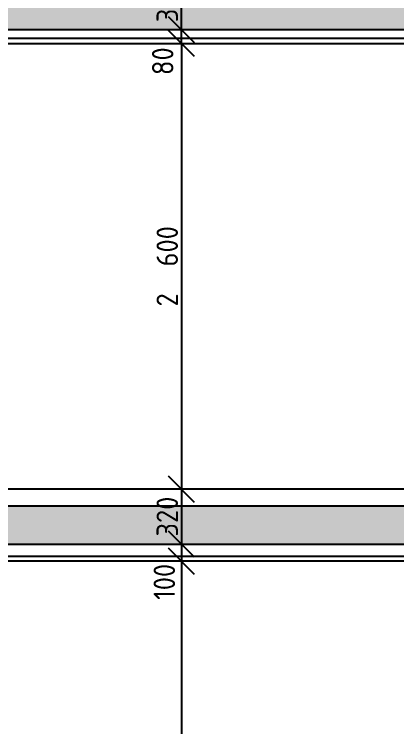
# Model space of a CAD drawing. Extents: x 3792242 to 5145247, y -1546315 to -1031918.
# Drawn here: x 3851950 to 3854187, y -1537035 to -1532874 of the extents above; entities that cross this region are included whole.
import ezdxf

# ---------------------------------------------------------------- set-up
doc = ezdxf.new("R2010")
doc.units = 0
doc.header["$MEASUREMENT"] = 0
doc.layers.get('0').update_dxf_attribs({"linetype": 'CONTINUOUS'})
doc.layers.get('Defpoints').update_dxf_attribs({"color": 61, "linetype": 'CONTINUOUS'})
for name, color, linetype in [('KÓTY', 4, 'CONTINUOUS'), ('MÚRY', 1, 'CONTINUOUS'), ('TENKÁ', 7, 'CONTINUOUS'), ('šrafy-múry', 8, 'CONTINUOUS')]:
    doc.layers.add(name, color=color, linetype=linetype)
doc.styles.add('STYLE1', font='isocp.shx')
doc.dimstyles.new('STANDARD-50', dxfattribs={"dimtxt": 125, "dimasz": 150, "dimexe": 10, "dimexo": 200, "dimgap": 20, "dimtad": 1, "dimdsep": 46, "dimlunit": 6, "dimtxsty": 'STYLE1', "dimblk1": 'OBLIQUE', "dimblk2": 'OBLIQUE', "dimsah": 1, "dimcen": 2.5, "dimse1": 1, "dimse2": 1, "dimadec": 0, "dimazin": 0, "dimtfac": 1, "dimtmove": 1, "dimatfit": 3, "dimldrblk": 'OBLIQUE', "dimfxl": 1, "dimtolj": 1, "dimtzin": 0, "dimarcsym": 0})
pattern_1 = [(45, (-94128.81, 3000), (53.0330086, 194.4543648), [250, -50, 0, -50])]

# ---------------------------------------------------------------- blocks, each defined once
blk = doc.blocks.new('_OBLIQUE')
at = {"color": 0, "linetype": 'ByBlock'}
blk.add_line((-0.5, -0.5), (0.5, 0.5), dxfattribs=at)
blk = doc.blocks.new('*D39764')
at = {"layer": 'Defpoints', "color": 0}
for p in [(3852585.7, -1533043.8), (3852585.7, -1535643.8), (3852925.2, -1535643.8)]:
    blk.add_point(p, dxfattribs=at)
at = {"layer": 'KÓTY', "color": 0, "lineweight": -2, "ltscale": 0.25}
blk.add_line((3852925.2, -1533043.8), (3852925.2, -1535643.8), dxfattribs=at)
at = {"layer": 'KÓTY', "color": 0, "linetype": 'ByBlock', "lineweight": -2, "xscale": 150, "yscale": 150, "zscale": 150}
for p, rotation in [((3852925.2, -1533043.8), 90), ((3852925.2, -1535643.8), 270)]:
    blk.add_blockref('_OBLIQUE', p, dxfattribs=dict(at, rotation=rotation))
at = {"layer": 'KÓTY', "color": 0, "insert": (3852842.7, -1534343.8), "char_height": 125, "attachment_point": 5, "rotation": 90, "style": 'STYLE1'}
blk.add_mtext('\\A1;2ﾠ600', dxfattribs=at)
blk = doc.blocks.new('*D39765')
at = {"layer": 'Defpoints', "color": 0}
for p in [(3852925.2, -1532963.8), (3852925.2, -1532963.8), (3852925.2, -1533043.8)]:
    blk.add_point(p, dxfattribs=at)
at = {"layer": 'KÓTY', "color": 0, "lineweight": -2, "ltscale": 0.25}
blk.add_line((3852925.2, -1533043.8), (3852925.2, -1532963.8), dxfattribs=at)
at = {"layer": 'KÓTY', "color": 0, "linetype": 'ByBlock', "lineweight": -2, "xscale": 150, "yscale": 150, "zscale": 150}
for p, rotation in [((3852925.2, -1532963.8), 90), ((3852925.2, -1533043.8), 270)]:
    blk.add_blockref('_OBLIQUE', p, dxfattribs=dict(at, rotation=rotation))
at = {"layer": 'KÓTY', "color": 0, "insert": (3852816.2, -1533147.5), "char_height": 125, "attachment_point": 5, "rotation": 90, "style": 'STYLE1'}
blk.add_mtext('\\A1;80', dxfattribs=at)
blk = doc.blocks.new('*D39769')
at = {"layer": 'Defpoints', "color": 0}
for p in [(3854172.2, -1535963.8), (3852925.2, -1536063.8), (3854172.2, -1536063.8)]:
    blk.add_point(p, dxfattribs=at)
at = {"layer": 'KÓTY', "color": 0, "lineweight": -2, "ltscale": 0.25}
blk.add_line((3852925.2, -1535963.8), (3852925.2, -1536063.8), dxfattribs=at)
at = {"layer": 'KÓTY', "color": 0, "linetype": 'ByBlock', "lineweight": -2, "xscale": 150, "yscale": 150, "zscale": 150}
for p, rotation in [((3852925.2, -1535963.8), 90), ((3852925.2, -1536063.8), 270)]:
    blk.add_blockref('_OBLIQUE', p, dxfattribs=dict(at, rotation=rotation))
at = {"layer": 'KÓTY', "color": 0, "insert": (3852825.7, -1536184.5), "char_height": 125, "attachment_point": 5, "rotation": 90, "style": 'STYLE1'}
blk.add_mtext('\\A1;100', dxfattribs=at)
blk = doc.blocks.new('*D39770')
at = {"layer": 'Defpoints', "color": 0}
for p in [(3854172.2, -1536063.8), (3852925.2, -1539063.8), (3854172.2, -1539063.8)]:
    blk.add_point(p, dxfattribs=at)
at = {"layer": 'KÓTY', "color": 0, "lineweight": -2, "ltscale": 0.25}
blk.add_line((3852925.2, -1536063.8), (3852925.2, -1539063.8), dxfattribs=at)
at = {"layer": 'KÓTY', "color": 0, "linetype": 'ByBlock', "lineweight": -2, "xscale": 150, "yscale": 150, "zscale": 150}
for p, rotation in [((3852925.2, -1536063.8), 90), ((3852925.2, -1539063.8), 270)]:
    blk.add_blockref('_OBLIQUE', p, dxfattribs=dict(at, rotation=rotation))
at = {"layer": 'KÓTY', "color": 0, "insert": (3852842.7, -1537563.8), "char_height": 125, "attachment_point": 5, "rotation": 90, "style": 'STYLE1'}
blk.add_mtext('\\A1;3ﾠ000', dxfattribs=at)
blk = doc.blocks.new('*D49571')
at = {"layer": 'Defpoints', "color": 0}
for p in [(3852925.2, -1535643.8), (3852925.2, -1535963.8), (3852925.2, -1535963.8)]:
    blk.add_point(p, dxfattribs=at)
at = {"layer": 'KÓTY', "color": 0, "lineweight": -2, "ltscale": 0.25}
blk.add_line((3852925.2, -1535643.8), (3852925.2, -1535963.8), dxfattribs=at)
at = {"layer": 'KÓTY', "color": 0, "linetype": 'ByBlock', "lineweight": -2, "xscale": 150, "yscale": 150, "zscale": 150}
for p, rotation in [((3852925.2, -1535643.8), 90), ((3852925.2, -1535963.8), 270)]:
    blk.add_blockref('_OBLIQUE', p, dxfattribs=dict(at, rotation=rotation))
at = {"layer": 'KÓTY', "color": 0, "insert": (3852842.7, -1535803.8), "char_height": 125, "attachment_point": 5, "rotation": 90, "style": 'STYLE1'}
blk.add_mtext('\\A1;320', dxfattribs=at)
blk = doc.blocks.new('*D49573')
at = {"layer": 'Defpoints', "color": 0}
for p in [(3852925.2, -1532643.8), (3852925.2, -1532643.8), (3852925.2, -1532963.8)]:
    blk.add_point(p, dxfattribs=at)
at = {"layer": 'KÓTY', "color": 0, "lineweight": -2, "ltscale": 0.25}
blk.add_line((3852925.2, -1532963.8), (3852925.2, -1532643.8), dxfattribs=at)
at = {"layer": 'KÓTY', "color": 0, "linetype": 'ByBlock', "lineweight": -2, "xscale": 150, "yscale": 150, "zscale": 150}
for p, rotation in [((3852925.2, -1532643.8), 90), ((3852925.2, -1532963.8), 270)]:
    blk.add_blockref('_OBLIQUE', p, dxfattribs=dict(at, rotation=rotation))
at = {"layer": 'KÓTY', "color": 0, "insert": (3852842.7, -1532803.8), "char_height": 125, "attachment_point": 5, "rotation": 90, "style": 'STYLE1'}
blk.add_mtext('\\A1;320', dxfattribs=at)

msp = doc.modelspace()

# ---------------------------------------------------------------- hatches: boundary and pattern name
at = {"layer": 'šrafy-múry'}
h = msp.add_hatch(dxfattribs=at)
h.set_pattern_fill('ANSI36', color=253, scale=800, angle=360)
h.set_pattern_definition(pattern_1)
h.paths.add_polyline_path([(3841990.193, -1533213.77), (3841990.193, -1532963.77), (3845155.193, -1532963.77), (3845270.193, -1532963.77), (3846985.193, -1532963.77), (3847035.193, -1532963.77), (3847150.193, -1532963.77), (3847220.193, -1532963.77), (3849405.193, -1532963.77), (3849660.193, -1532963.77), (3849775.193, -1532963.77), (3854910.193, -1532963.77), (3855210.193, -1532963.77), (3855290.193, -1532963.77), (3855450.193, -1532963.77), (3856800.193, -1532963.77), (3856800.193, -1532793.77), (3856780.193, -1532793.77), (3856730.193, -1532793.77), (3855290.193, -1532793.77), (3855220.193, -1532793.77), (3855210.193, -1532793.77), (3855210.193, -1532743.77), (3849775.193, -1532743.77), (3849660.193, -1532743.77), (3847150.193, -1532743.77), (3847035.193, -1532743.77), (3846985.193, -1532743.77), (3845270.193, -1532743.77), (3845155.193, -1532743.77), (3841990.193, -1532743.77), (3841650.193, -1532743.77), (3841650.193, -1533213.77)])
h = msp.add_hatch(dxfattribs=at)
h.set_pattern_fill('ANSI36', color=253, scale=800, angle=360)
h.set_pattern_definition(pattern_1)
h.paths.add_polyline_path([(3841990.193, -1536283.77), (3841990.193, -1536163.77), (3841990.193, -1535963.77), (3845000.193, -1535963.77), (3849000.193, -1535963.77), (3849140.193, -1535963.77), (3854910.193, -1535963.77), (3854910.193, -1536633.77), (3855250.193, -1536633.77), (3855250.193, -1535963.77), (3856800.193, -1535963.77), (3856800.193, -1535793.77), (3855210.193, -1535793.77), (3855210.193, -1535743.77), (3841650.193, -1535743.77), (3841650.193, -1536283.77)])

# ---------------------------------------------------------------- linework, layer by layer
at = {"layer": 'MÚRY'}
for p, q in [((3854910.193, -1532963.77), (3849525.193, -1532963.77)), ((3855290.193, -1535643.77), (3845490.193, -1535643.77)), ((3849140.193, -1535963.77), (3854910.193, -1535963.77))]:
    msp.add_line(p, q, dxfattribs=at)
at = {"layer": 'TENKÁ'}
for p, q in [((3849525.193, -1533013.77), (3854910.193, -1533013.77)), ((3849525.193, -1533043.77), (3854910.193, -1533043.77)), ((3855210.193, -1535743.77), (3841610.193, -1535743.77)), ((3849140.193, -1536033.77), (3854910.193, -1536033.77)), ((3854910.193, -1536063.77), (3849140.193, -1536063.77))]:
    msp.add_line(p, q, dxfattribs=at)

# ---------------------------------------------------------------- dimensions: what is measured, and where the dimension line sits
at = {"layer": 'KÓTY', "ltscale": 0.25}
for base, p1, p2, picture, middle in [((3852925.193, -1532643.77), (3852925.193, -1532963.77), (3852925.193, -1532643.77), '*D49573', (3852842.693, -1532803.77)), ((3852925.193, -1535643.77), (3852585.693, -1533043.77), (3852585.693, -1535643.77), '*D39764', (3852842.65, -1534343.77)), ((3852925.193, -1535963.77), (3852925.193, -1535643.77), (3852925.193, -1535963.77), '*D49571', (3852842.693, -1535803.77)), ((3852925.193, -1539063.77), (3854172.193, -1536063.77), (3854172.193, -1539063.77), '*D39770', (3852842.65, -1537563.77))]:
    dim = msp.add_linear_dim(base=base, p1=p1, p2=p2, angle=90, dimstyle='STANDARD-50', override={"dimtxsty": 'STYLE1', "dimldrblk": 'OBLIQUE'}, dxfattribs=at)
    dim.commit()
    dim.dimension.update_dxf_attribs({"geometry": picture, "text_midpoint": middle})
for base, p1, p2, picture, middle in [((3852925.193, -1532963.77), (3852925.193, -1533043.77), (3852925.193, -1532963.77), '*D39765', (3852898.693, -1533147.5)), ((3852925.193, -1536063.77), (3854172.193, -1535963.77), (3854172.193, -1536063.77), '*D39769', (3852908.193, -1536184.5))]:
    dim = msp.add_linear_dim(base=base, p1=p1, p2=p2, angle=90, dimstyle='STANDARD-50', override={"dimtxsty": 'STYLE1', "dimldrblk": 'OBLIQUE'}, dxfattribs=at)
    dim.commit()
    dim.dimension.update_dxf_attribs({"geometry": picture, "text_midpoint": middle, "dimtype": 160})

doc.saveas('drawing.dxf')
